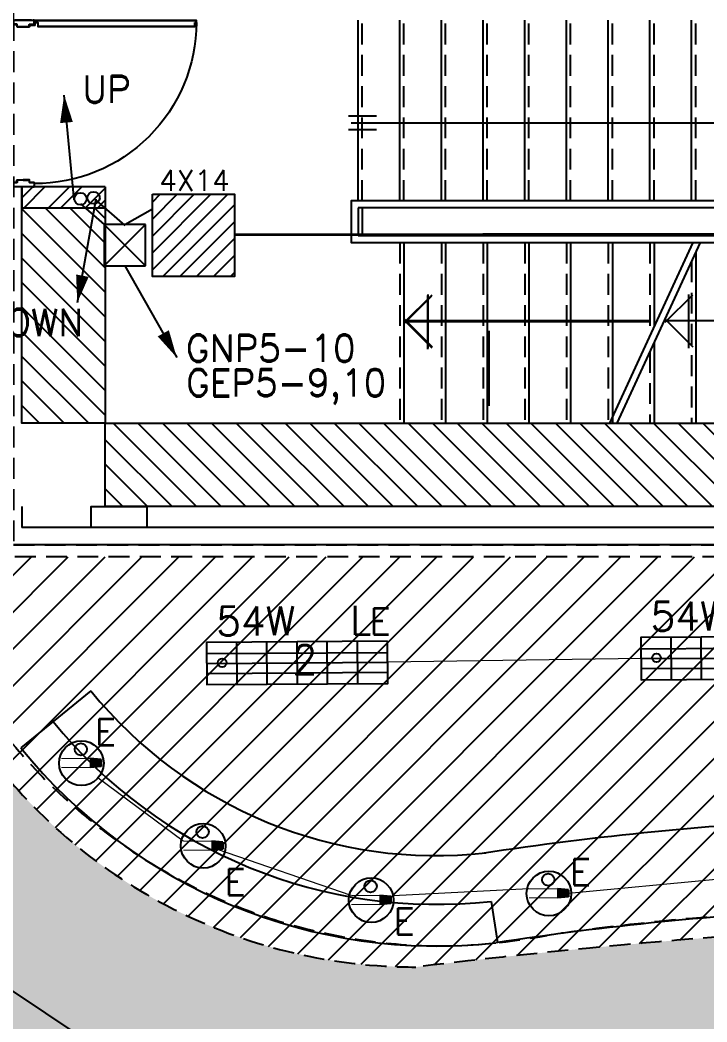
# Model space of a CAD drawing. Header units: inches. Extents: x 567115 to 582893, y 124948 to 133566.
# Drawn here: x 575745 to 576240, y 127263 to 127984 of the extents above; entities that cross this region are included whole.
import ezdxf

# ---------------------------------------------------------------- set-up
doc = ezdxf.new("R2010")
doc.units = ezdxf.units.IN
doc.header["$MEASUREMENT"] = 0
doc.linetypes.add('DASHED', pattern=[0.75, 0.5, -0.25])
doc.linetypes.add('DASHED2', pattern=[0.375, 0.25, -0.125])
for name, color, linetype in [('1', 15, 'Continuous'), ('2', 1, 'Continuous'), ('dakt', 6, 'Continuous'), ('Door', 1, 'Continuous'), ('ELECT', 3, 'Continuous'), ('hatch lika', 1, 'Continuous'), ('kazeb', 15, 'Continuous'), ('khatchin', 15, 'DASHED'), ('LIGHTING', 3, 'Continuous'), ('LIGHTING WIRE', 4, 'Continuous'), ('NEW BORESHI', 21, 'Continuous'), ('pelle', 1, 'Continuous'), ('pishkhan', 1, 'Continuous'), ('wall kanaf', 4, 'Continuous'), ('wall lika', 1, 'Continuous'), ('wire', 4, 'Continuous')]:
    doc.layers.add(name, color=color, linetype=linetype)
doc.styles.add('2floorplan$0$style1', font='romans.shx', dxfattribs={"height": 40})
doc.styles.add('ROMANS', font='romans.shx')
pattern_1 = [(315, (15.025401272811, 257413.1872483068), (-8.838834764831843, -8.838834764831843), [])]

# ---------------------------------------------------------------- blocks, each defined once
blk = doc.blocks.new('2LOUVER.TO54W')
at = {"layer": 'LIGHTING', "color": 30}
for p, q in [((-104.4309258938301, -29.07839877762308), (-104.399966689758, 0.1107309435174102)), ((-83.5509325559251, -29.10054496633529), (-83.51997335185297, 0.08858475480519701)), ((-62.67093921790365, -29.12269115503295), (-62.63998001383152, 0.06643856610753573)), ((-41.7909458798822, -29.14483734373061), (-41.75998667581007, 0.04429237739532255)), ((-20.91095254197717, -29.16698353244283), (-20.87999333790503, 0.02214618869766127)), ((-125.2881630772026, -7.60116780232056), (-0.00820304942317307, -7.734044934550184)), ((-125.2954396298155, -14.46168772834062), (-0.01547960203606635, -14.59456486055569)), ((-125.302716182312, -21.32220765434613), (-0.02275615453254431, -21.45508478657575))]:
    blk.add_line(p, q, dxfattribs=at)
at = {"layer": 'LIGHTING', "color": 3}
blk.add_lwpolyline([(0, 0), (-125.2799600277795, 0.1328771322150715), (-125.3109192318516, -29.05625258892542), (-0.03095920407213271, -29.18912972114049)], close=True, dxfattribs=at)
at = {"layer": 'LIGHTING', "color": 2}
blk.add_circle((-114.5589918504702, -14.02245944524475), 3.002796673803095, dxfattribs=at)
at = {"layer": 'LIGHTING', "color": 2, "style": '2floorplan$0$style1'}
for s, p in [('54W', (-118.5188941446831, 4.686246402998222)), ('L', (-25.77672783168964, 4.686246402998222)), ('2', (-65.87539417645894, -22.34489322009904))]:
    blk.add_text(s, height=20, rotation=359.9392297378301, dxfattribs=at).set_placement(p)
blk = doc.blocks.new('kam1x18t')
at = {"layer": 'LIGHTING'}
for p, q in [((7.189024081933894, 1.285281975593534), (3.202122977323597, 1.684378201229265)), ((3.202122977323597, 0.04076826242089737), (7.189024081933894, 0.04076826242089737)), ((3.689395667155623, 1.635601297501125), (3.689395667126519, -1.554064772644779)), ((3.986087893266813, 1.605901853108662), (3.986087893266813, -1.524365328266867)), ((4.303657401964301, 1.574112553862506), (4.303657401964301, -1.492576029020711)), ((4.600349628075492, 1.544413109484594), (4.600349628075492, -1.462876584628248)), ((4.91791913677298, 1.512623810238438), (4.91791913677298, -1.431087285382091)), ((5.21461136288417, 1.482924365845975), (5.21461136288417, -1.40138784100418)), ((5.663808386190794, 1.425029679245199), (5.663808386190794, -1.356422382392338)), ((5.960500612301985, 1.408259462856222), (5.960500612301985, -1.326722938014427)), ((6.321945959207369, 1.372078110493021), (6.321945959207369, -1.290541585651226)), ((6.618638185318559, 1.34237866611511), (6.618638185318559, -1.260842141258763)), ((6.892331855822704, 1.314981419971446), (6.892331855822704, -1.233444895129651)), ((7.189024081933894, 1.285281975593534), (7.189024081933894, -1.20374545075174)), ((7.189024081933894, -1.20374545075174), (3.202122977323597, -1.60284167638747))]:
    blk.add_line(p, q, dxfattribs=at)
at = {"layer": 'LIGHTING', "const_width": 0.3864987440074723}
blk.add_lwpolyline([(-7.30281457665842, 1.684378201229265), (-7.30281457665842, 1.684378201229265), (3.202122977323597, 1.684378201229265), (3.202122977323597, -1.60284167638747), (-7.30281457665842, -1.60284167638747)], dxfattribs=at)
at = {"layer": 'LIGHTING'}
for centre, radius in [((0, 0), 8.154219804962533), ((-0.214535867315135, 5.060024515507394), 2.227516895567533)]:
    blk.add_circle(centre, radius, dxfattribs=at)
blk = doc.blocks.new('taghsym to')
at = {"layer": 'ELECT'}
for p, q in [((-15.17026693769731, 15.17026690579951), (-15.17026693769731, -15.17026690579951)), ((15.17026693769731, 15.17026690579951), (-15.17026693769731, 15.17026690579951)), ((-15.17026693769731, -15.17026690579951), (15.17026693769731, 15.17026690579951)), ((-15.17026693769731, 15.17026690579951), (15.17026693769731, -15.17026690579951)), ((15.17026693769731, -15.17026690579951), (15.17026693769731, 15.17026690579951)), ((-15.17026693769731, -15.17026690579951), (15.17026693769731, -15.17026690579951))]:
    blk.add_line(p, q, dxfattribs=at)
blk = doc.blocks.new('FELESH1')
at = {"layer": 'wire', "color": 4, "linetype": 'Continuous'}
blk.add_line((10.69101856596535, 62.54183002842183), (-4.068202349619241, -22.21030323167361), dxfattribs=at)
at = {"layer": 'wire', "color": 4}
blk.add_lwpolyline([(-4.068202349619241, -22.21030323167361, 0, 10.44, 0), (0, 0, 10.44, 10.44, 0)], format="xyseb", dxfattribs=at)
blk = doc.blocks.new('4X14RO')
at = {"layer": 'ELECT'}
h = blk.add_hatch(dxfattribs=at)
h.set_pattern_fill('ANSI31', color=30, scale=68.89763779527571, style=0)
h.set_pattern_definition([(45, (-30610.99427093293, -3658.852962003137), (-6.089748361596754, 6.089748361596754), [])])
h.paths.add_polyline_path([(-29.52755905511731, 59.05511811023462), (29.52755905511731, 59.05511811023462), (29.52755905511731, 0), (-29.52755905511731, 0)])
at = {"layer": 'ELECT', "color": 3}
blk.add_lwpolyline([(-29.52755905511731, 59.05511811023462), (29.52755905511731, 59.05511811023462), (29.52755905511731, 0), (-29.52755905511731, 0)], close=True, dxfattribs=at)
at = {"layer": 'ELECT', "color": 2, "insert": (26.13992957571827, 68.96730970757199), "char_height": 14.76377952755908, "attachment_point": 6, "style": 'ROMANS'}
blk.add_mtext('4X14', dxfattribs=at)
blk = doc.blocks.new('D-125')
at = {"layer": 'Door', "ltscale": 8}
for p, q in [((-6.821420994237997, 10.41289502901782), (-6.821420994223445, 123.4128950289596)), ((-3.121420994255459, 124.6128950289421), (-3.121420994284563, 9.212895029006177))]:
    blk.add_line(p, q, dxfattribs=at)
at = {"layer": 'Door'}
for p, q in [((-6.475649015716044, 8.687316516574356), (-6.475649015701492, 4.499999999985448)), ((-6.475649015716044, 8.687316516574356), (-4.468239184672711, 8.687316516574356)), ((-5.99072364254971, 8.355525471808505), (-5.990723642564262, 4.478212038971833)), ((-5.99072364254971, 8.355525471808505), (-4.46823918465816, 8.355525471808505)), ((-4.834584681215347, 8.521420994205982), (-3.373941284007742, 8.521420994205982)), ((-4.104262982626096, 7.78683631302556), (-4.104262982626096, 9.247479710218613)), ((-122.5, 6), (-122.5, -6)), ((-2.5, 6), (-2.5, -6))]:
    blk.add_line(p, q, dxfattribs=at)
at = {"layer": 'Door', "ltscale": 8}
blk.add_lwpolyline([(-4.321420994223445, 123.4128950289305), (-4.321420994237997, 124.6128950289421), (-2.72142099426128, 124.6128950289421), (-2.72142099426128, 9.212895029006177), (-4.321420994237997, 9.21289502903528), (-4.321420994237997, 10.41289502904692), (-7.221420994232176, 10.41289502901782), (-7.221420994246728, 123.4128950289596)], close=True, dxfattribs=at)
at = {"layer": 'Door'}
for points in [[(-117.6710000000021, 0), (-117.6710000000021, 4.243499999996857, 0.414213562373095), (-117.7565000000177, 4.328999999997905), (-119.2144999999728, 4.328999999983353, -0.414213562373095), (-119.4709999999905, 4.585499999971944), (-119.4709999999905, 7.743499999982305, 0.414213562373095), (-119.5564999999915, 7.828999999997905), (-122.2434999999823, 7.828999999983353, 0.414213562373095), (-122.3289999999979, 7.743499999996857), (-122.3289999999979, 7.145000000004075), (-122.5, 7.145000000004075), (-122.5, 7.743499999996857, -0.414213562373095), (-122.2434999999823, 8.000000000014552), (-119.5564999999915, 7.999999999985448, -0.414213562373095), (-119.3000000000029, 7.743499999982305), (-119.2999999999884, 4.585499999971944, 0.414213562373095), (-119.2144999999728, 4.499999999985448), (-117.7565000000177, 4.5, -0.414213562373095), (-117.5, 4.243499999996857), (-117.5, 0)], [(-7.328999999997905, 0), (-7.328999999997905, 4.243499999996857, -0.414213562373095), (-7.243500000011409, 4.328999999997905), (-5.785500000027241, 4.328999999983353, 0.414213562373095), (-5.529000000009546, 4.585499999971944), (-5.529000000024098, 7.743499999982305, -0.414213562373095), (-5.44350000002305, 7.828999999997905), (-2.756500000017695, 7.828999999983353, -0.414213562373095), (-2.671000000002095, 7.743499999996857), (-2.671000000002095, 7.145000000004075), (-2.5, 7.145000000004075), (-2.500000000029104, 7.743499999996857, 0.414213562373095), (-2.756500000017695, 8.000000000014552), (-5.44350000002305, 7.999999999985448, 0.414213562373095), (-5.700000000011642, 7.743499999982305), (-5.700000000040745, 4.585499999971944, -0.414213562373095), (-5.785500000027241, 4.499999999985448), (-7.243500000011409, 4.5, 0.414213562373095), (-7.500000000029104, 4.243499999996857), (-7.5, 0)], [(-117.6710000000021, 0), (-117.6710000000021, -4.243499999996857, -0.414213562373095), (-117.7565000000177, -4.328999999997905), (-119.2144999999728, -4.328999999983353, 0.414213562373095), (-119.4709999999905, -4.585499999971944), (-119.4709999999905, -7.743499999982305, -0.414213562373095), (-119.5564999999915, -7.828999999997905), (-122.2434999999823, -7.828999999983353, -0.414213562373095), (-122.3289999999979, -7.743499999996857), (-122.3289999999979, -7.145000000004075), (-122.5, -7.145000000004075), (-122.5, -7.743499999996857, 0.414213562373095), (-122.2434999999823, -8.000000000014552), (-119.5564999999915, -7.999999999985448, 0.414213562373095), (-119.3000000000029, -7.743499999982305), (-119.2999999999884, -4.585499999971944, -0.414213562373095), (-119.2144999999728, -4.499999999985448), (-117.7565000000177, -4.5, 0.414213562373095), (-117.5, -4.243499999996857), (-117.5, 0)], [(-7.328999999997905, 0), (-7.328999999997905, -4.243499999996857, 0.414213562373095), (-7.243500000011409, -4.328999999997905), (-5.785500000027241, -4.328999999983353, -0.414213562373095), (-5.529000000009546, -4.585499999971944), (-5.529000000024098, -7.743499999982305, 0.414213562373095), (-5.44350000002305, -7.828999999997905), (-2.756500000017695, -7.828999999983353, 0.414213562373095), (-2.671000000002095, -7.743499999996857), (-2.671000000002095, -7.145000000004075), (-2.5, -7.145000000004075), (-2.500000000029104, -7.743499999996857, -0.414213562373095), (-2.756500000017695, -8.000000000014552), (-5.44350000002305, -7.999999999985448, -0.414213562373095), (-5.700000000011642, -7.743499999982305), (-5.700000000040745, -4.585499999971944, 0.414213562373095), (-5.785500000027241, -4.499999999985448), (-7.243500000011409, -4.5, -0.414213562373095), (-7.500000000029104, -4.243499999996857), (-7.5, 0)]]:
    blk.add_lwpolyline(points, format="xyb", dxfattribs=at)
for centre, radius in [((-4.104262982626096, 8.521420994205982), 0.4), ((-4.104262982626096, 8.517158011629363), 0.2807462686567165)]:
    blk.add_circle(centre, radius, dxfattribs=at)
at = {"layer": 'Door', "linetype": 'Continuous', "ltscale": 100}
blk.add_arc((-4.104358351003611, 8.517252778707189), 116.0958451697804, 90.1071251137101, 180.2552761399032, dxfattribs=at)

msp = doc.modelspace()

# ---------------------------------------------------------------- hatches: boundary and pattern name
at = {"layer": 'hatch lika'}
h = msp.add_hatch(dxfattribs=at)
h.set_pattern_fill('ANSI32', color=256, scale=50)
h.set_pattern_definition([(45, (15.025401272811, 15.10905221286521), (-13.25825214724776, 13.25825214724777), []), (45, (23.86423602281138, 15.10905221286521), (-13.25825214724776, 13.25825214724777), [])])
h.paths.add_polyline_path([(575806.5909305934, 127864.2188991619), (575746.5909305862, 127864.2188991331), (575746.5909305862, 127849.1481433818), (575806.5909305934, 127849.1481433818)])
at = {"layer": 'kazeb'}
h = msp.add_hatch(dxfattribs=at)
h.set_pattern_fill('ANGLE', color=256, scale=100, style=0)
h.set_pattern_definition([(0, (0, 0), (0, 27.5), [20, -7.5]), (90, (0, 0), (-27.5, 1.683833736505769e-15), [20, -7.5])])
edge = h.paths.add_edge_path()
edge.add_arc((576621.054570168, 122465.1047458989), 4873.758940012598, 92.22819113807773, 96.96402468155823)
edge.add_arc((576030.1302486522, 127688.3594270612), 385.452013468268, 217.8005144280645, 269.99999999409914, ccw=False)
edge.add_line((575725.5655293206, 127452.110434629), (575725.5655293206, 127598.0391047814))
edge.add_line((575725.5655293206, 127598.0391047814), (575725.5655293184, 128306.5391049273))
edge.add_line((575725.5655293184, 128306.5391049273), (574229.0655293206, 128306.5391049249))
edge.add_line((574229.0655293206, 128306.5391049249), (574229.0655293206, 127584.0609381499))
edge.add_line((574229.0655293206, 127584.0609381499), (574085.2406779383, 127502.759279967))
edge.add_arc((573092.0657183455, 126948.914860141), 1137.163199252726, 1.3293246317257967, 29.146240592419076, ccw=False)
edge.add_line((574228.9228691661, 126975.2959208212), (574229.0655293206, 126186.9142740449))
edge.add_line((574229.0655293206, 126186.9142740449), (574209.8464344884, 126168.8109573848))
edge.add_arc((575360.1875520339, 127307.1681527548), 1618.376282255318, 224.6999945847875, 251.2333228056685)
edge.add_arc((576548.5708434089, 125565.9166102654), 1721.760851263825, 163.3836556819739, 173.0307134208976, ccw=False)
edge.add_line((574898.7089357078, 126058.2743201284), (575023.9592820416, 126016.3859590971))
edge.add_arc((576592.7290219881, 125547.9659973192), 1637.209747577796, 133.9672390048677, 163.3748673522668, ccw=False)
edge.add_line((575456.1011521306, 126726.3262321485), (575414.1685538716, 126775.5867476624))
edge.add_line((575414.1685538716, 126775.5867476624), (575502.1967359176, 126850.5199950047))
edge.add_line((575502.1967359176, 126850.5199950047), (575517.7646671421, 126830.2565346904))
edge.add_line((575517.7646671421, 126830.2565346904), (575701.4239390519, 126947.9779866858))
edge.add_line((575701.4239390519, 126947.9779866858), (575688.2801843667, 126971.9263984801))
edge.add_line((575688.2801843667, 126971.9263984801), (575793.8621457986, 127023.1668590944))
edge.add_line((575793.8621457986, 127023.1668590944), (575823.37109175, 126962.363104484))
edge.add_arc((576431.6545874127, 125508.5152603819), 1575.970293151559, 91.3695595115729, 112.7042182368755, ccw=False)
edge.add_line((576393.9872480353, 127084.0353448113), (576437.761688263, 127084.5319498843))
edge.add_line((576437.761688263, 127084.5319498843), (576437.761688263, 127204.5319498843))
edge.add_line((576437.761688263, 127204.5319498843), (576431.5654059921, 127204.5319498842))
edge.add_line((576431.5654059921, 127204.5319498842), (576431.5654059921, 127335.1786736759))
edge = h.paths.add_edge_path(flags=16)
edge.add_arc((574868.5831609045, 127649.0391047815), 210, 0, 360)
edge = h.paths.add_edge_path(flags=16)
edge.add_arc((574868.5831609045, 126949.0391052219), 210, 0, 360)
h = msp.add_hatch(dxfattribs=at)
h.set_pattern_fill('ANSI31', color=256, scale=150)
h.set_pattern_definition([(45, (0, 0), (-13.25825214724776, 13.25825214724777), [])])
edge = h.paths.add_edge_path()
edge.add_line((576431.5654059921, 127598.0391047815), (575725.5655293206, 127598.0391047814))
edge.add_line((575725.5655293206, 127598.0391047814), (575725.5655293206, 127452.110434629))
edge.add_arc((576030.1302486522, 127688.3594270612), 385.4520134682465, 217.8005144280627, 269.9999999940991)
edge.add_arc((576621.054570168, 122465.1047458989), 4873.758940012666, 92.2281911380777, 96.9640246815581, ccw=False)
edge.add_line((576431.5654059921, 127335.1786736759), (576431.5654059921, 127598.0391047815))
at = {"layer": 'NEW BORESHI'}
h = msp.add_hatch(dxfattribs=at)
h.set_pattern_fill('ANSI31', color=256, scale=100, style=0)
h.set_pattern_definition(pattern_1)
h.paths.add_polyline_path([(575746.5909305934, 127999.1481433819), (575806.5909305934, 127999.1481433819), (575806.5909305934, 128334.1481433426), (575746.5909305934, 128334.1481433426)])
h.paths.add_polyline_path([(575806.5909305934, 127849.1481433819), (575746.5909305937, 127849.1481433819), (575746.5909305934, 127694.1481433819), (575806.5909305934, 127694.1481433819)])
h = msp.add_hatch(dxfattribs=at)
h.set_pattern_fill('ANSI31', color=256, scale=100, style=0)
h.set_pattern_definition(pattern_1)
h.paths.add_polyline_path([(575746.5909305934, 127999.1481433819), (575806.5909305934, 127999.1481433819), (575806.5909305934, 128334.1481433426), (575746.5909305934, 128334.1481433426)])
h.paths.add_polyline_path([(575806.5909305934, 127849.1481433819), (575746.5909305937, 127849.1481433819), (575746.5909305934, 127694.1481433819), (575806.5909305934, 127694.1481433819)])
h = msp.add_hatch(dxfattribs=at)
h.set_pattern_fill('ANSI31', color=256, scale=100, style=0)
h.set_pattern_definition(pattern_1)
h.paths.add_polyline_path([(575806.5909305934, 127694.1481433819), (576521.5909305934, 127694.1481433819), (576521.5909305934, 127634.1481433818), (575806.5909305934, 127634.1481433818)])
h = msp.add_hatch(dxfattribs=at)
h.set_pattern_fill('ANSI31', color=256, scale=100, style=0)
h.set_pattern_definition(pattern_1)
h.paths.add_polyline_path([(575806.5909305934, 127694.1481433819), (576521.5909305934, 127694.1481433819), (576521.5909305934, 127634.1481433818), (575806.5909305934, 127634.1481433818)])

# ---------------------------------------------------------------- linework, layer by layer
at = {"layer": '1', "linetype": 'DASHED2', "ltscale": 60}
for p, q in [((575991.590931744, 127854.1269899016, -7.76290987e-08), (575991.590931744, 127984.1058228089, -1.840316672e-07)), ((576021.590931744, 127854.1269899016, -7.76290987e-08), (576021.590931744, 127984.1058228089, -1.840316672e-07)), ((576051.5909317441, 127854.1269899016, -7.76290987e-08), (576051.590931744, 127984.1058228089, -1.840316672e-07)), ((576081.590931744, 127854.1269899016, -7.76290987e-08), (576081.590931744, 127984.1058228089, -1.840316672e-07)), ((576111.590931744, 127854.1269899016, -7.76290987e-08), (576111.5909317443, 127984.1058228089, -1.840316672e-07)), ((576141.590931744, 127854.1269899016, -7.76290987e-08), (576141.5909317437, 127984.1058228089, -1.840316672e-07)), ((576171.590931744, 127854.1269899016, -7.76290987e-08), (576171.5909317441, 127984.1058228089, -1.840316672e-07)), ((576201.590931744, 127854.1269899016, -7.03559702e-08), (576201.590931744, 127984.1058228089, 1.23120122e-08)), ((576231.590931744, 127854.1269899016, -7.03559702e-08), (576231.5909317438, 127984.1058228089, 1.23120122e-08)), ((576018.5909317438, 127824.1269899022, -8.79866095e-08), (576018.5909317438, 127694.1481567097, -6.8268176e-09)), ((576048.5909317441, 127824.1269899022, -8.79866095e-08), (576048.5909317443, 127694.1481567269, -6.8268176e-09)), ((576078.590931744, 127824.126989902, -8.80133282e-08), (576078.5909317441, 127694.1481567438, -7.5481097e-09)), ((576108.5909317438, 127824.126989902, -7.52056251e-08), (576108.5909317309, 127694.1481567606, -9.024556999999999e-09)), ((576138.5909317438, 127824.126989902, -8.8015689e-08), (576138.5909317438, 127694.1481567777, -7.6118417e-09)), ((576168.5909317438, 127824.1269899018, -8.8015689e-08), (576168.5909317438, 127694.1481567947, -7.6118417e-09)), ((576198.5909317438, 127824.1269899018, -8.03202566e-08), (576198.5909317436, 127757.2000901857, 6.40864655e-08)), ((576228.5909317428, 127810.5561044646, -1.065123343e-07), (576228.5909317309, 127694.1481568286, -5.4231154e-09)), ((576198.5909317441, 127745.4909146096, 3.51158326e-08), (576198.5909317436, 127694.1481568116, -3.15828182e-08))]:
    msp.add_line(p, q, dxfattribs=at)
at = {"layer": '1'}
for p, q in [((575991.590931744, 127849.1269899015, -7.35360257e-08), (575991.590931744, 127829.1269899023, -7.35360257e-08)), ((576229.4599440468, 127824.1269899018, -1.018080619e-07), (576169.5091885913, 127694.1481567961, 1.39765122e-08)), ((576234.8481418423, 127824.1269899018, -1.027407123e-07), (576174.9180163541, 127694.1481567991, 6.700098000000001e-09))]:
    msp.add_line(p, q, dxfattribs=at)
at = {"layer": '2', "ltscale": 2}
for p, q in [((575988.5909317438, 127854.1269899016, -7.76290987e-08), (575988.5909317438, 127984.1058228089, -1.840316672e-07)), ((576018.5909317438, 127854.1269899016, -7.76290987e-08), (576018.5909317438, 127984.1058228089, -1.840316672e-07)), ((576048.5909317441, 127854.1269899016, -7.76290987e-08), (576048.5909317438, 127984.1058228089, -1.840316672e-07)), ((576078.590931744, 127854.1269899016, -7.76290987e-08), (576078.5909317441, 127984.1058228089, -1.840316672e-07)), ((576108.590931744, 127854.1269899016, -7.76290987e-08), (576108.5909317438, 127984.1058228089, -1.840316672e-07)), ((576138.5909317438, 127854.1269899016, -7.76290987e-08), (576138.5909317438, 127984.1058228089, -1.840316672e-07)), ((576168.5909317441, 127854.1269899016, -7.76290987e-08), (576168.5909317441, 127984.1058228089, -1.840316672e-07)), ((576198.5909317441, 127854.1269899016, -7.03559702e-08), (576198.5909317441, 127984.1058228089, 1.23120122e-08)), ((576228.590931744, 127854.1269899016, -7.03559702e-08), (576228.590931744, 127984.1058228089, 1.23120122e-08)), ((576021.590931744, 127824.1269899022, -8.79866095e-08), (576021.590931744, 127694.1481567115, -6.8268176e-09)), ((576051.5909317441, 127824.126989902, -8.79866095e-08), (576051.5909317443, 127694.1481567285, -6.8268176e-09)), ((576081.590931744, 127824.126989902, -8.80133282e-08), (576081.5909317443, 127694.1481567454, -7.5481097e-09)), ((576111.5909317438, 127824.126989902, -8.334457e-08), (576111.5909317438, 127694.1481567623, -8.0863152e-09)), ((576141.5909317437, 127824.126989902, -8.8015689e-08), (576141.5909317437, 127694.1481567794, -7.6118417e-09)), ((576171.5909317437, 127824.1269899018, -8.8015689e-08), (576171.5909317437, 127694.1481567963, -7.6118417e-09)), ((576201.590931744, 127824.1269899018, -7.83619959e-08), (576201.590931744, 127763.7043701797, 7.56752307e-08)), ((576231.5909317434, 127817.062623452, -1.04046297e-07), (576231.5909317438, 127694.1481568302, -6.2688991e-09)), ((576082.5909317455, 127760.5259418551, -1.703951956e-07), (576082.5909317355, 127706.6481594344, -1.710569778e-07)), ((576201.5909317423, 127751.9974335912, -1.33382712e-08), (576201.5909317309, 127694.1481568135, -1.33382712e-08)), ((576201.590931744, 127751.9974335954, 4.35683594e-08), (576201.5909317437, 127694.1481568135, -3.15828182e-08))]:
    msp.add_line(p, q, dxfattribs=at)
at = {"layer": '2', "color": 1}
for p, q in [((575981.7676466489, 127915.2430749132, -1.366862292e-07), (576001.7676466532, 127915.2430749247, -1.366862292e-07)), ((575983.5202720262, 127910.3664064936, -1.366862292e-07), (576443.1322141528, 127910.3664062341, -1.366862292e-07)), ((575981.7676466489, 127905.4897380739, -1.366862292e-07), (576001.7676466532, 127905.4897380624, -1.366862292e-07)), ((576209.730321141, 127766.8752475881, -1.671473072e-07), (576229.4769900296, 127786.6219164768, -1.671473072e-07)), ((576226.5984225216, 127748.2305214154, -1.671473072e-07), (576226.5984225216, 127786.8641327022, -1.671473072e-07)), ((576209.730321141, 127768.8999019849, -1.671473072e-07), (576229.4769900296, 127749.1532330965, -1.671473072e-07)), ((576443.1322139447, 127767.8875744457, -1.677497624e-07), (576210.7284610416, 127767.8875747865, -1.671473072e-07))]:
    msp.add_line(p, q, dxfattribs=at)
at = {"layer": '2', "color": 1, "ltscale": 2}
msp.add_line((575988.5909317434, 127849.1269899015, -1.02896719e-08), (575988.5909317455, 127829.1269899023, -2.43129068e-07), dxfattribs=at)
at = {"layer": '2', "color": 1, "ltscale": 2, "elevation": -7.35360257e-08}
msp.add_lwpolyline([(576386.5909317443, 127824.1269899016), (576386.5909317419, 127854.1269899016), (575983.5909317429, 127854.1269899016), (575983.5909317457, 127824.1269899022)], close=True, dxfattribs=at)
msp.add_lwpolyline([(575988.5909317455, 127829.1269899023), (576381.5909317437, 127829.1269899014), (576381.5909317421, 127849.1269899015), (575988.5909317438, 127849.1269899015)], dxfattribs=at)
at = {"layer": 'dakt', "color": 15}
msp.add_lwpolyline([(575836.5909305937, 127634.1481569944), (575836.5909305937, 127619.1481569943), (575796.5909305934, 127619.1481569943), (575796.5909305934, 127634.1481569944)], close=True, dxfattribs=at)
at = {"layer": 'hatch lika'}
msp.add_lwpolyline([(575746.5909305862, 127864.2188991322), (575746.5909305862, 127849.1481433818), (575806.5909305934, 127849.1481433818)], dxfattribs=at)
at = {"layer": 'khatchin', "ltscale": 30}
for points in [[(574224.8815126442, 126183.6281505995, 0.1160240602436587), (574854.5569038831, 125789.9394259003, -0.0421181086152739), (574913.7343369842, 126073.3833723402), (575038.9846832757, 126031.4950111776, -0.1328927214139605), (575472.612369752, 126739.6898146714), (575429.1939551444, 126790.6957998753), (575517.2221371905, 126865.6290472177), (575532.6976103691, 126845.4859317273), (575716.4493403248, 126963.0870388988), (575703.3055856396, 126987.035450693), (575808.8875470716, 127038.2759113074), (575838.1929249108, 126977.891612735, -0.1084541911657775), (576509.0909305934, 127098.4682297228), (576509.0909305934, 127340.6393735454, 0.0533671092778233), (576124.395058736, 127325.6561795225, -0.0444358952516319), (576045.1556498853, 127318.016465806, -0.6319237575097111), (575740.5909305923, 127984.2188991328), (575740.5909305934, 128321.6481571371), (574261.0909305933, 128321.6481571379), (574261.0909305933, 127732.9482909663, -0.3073954844142988), (574244.0909305933, 126201.7223521752), (574220.4764580408, 126179.4788345633)], [(576431.5654059921, 127204.5319498842), (576431.5654059921, 127335.1786736759, 0.02066691371270239), (576030.1302486125, 127302.9074135929, -0.2317851891054423), (575725.5655293206, 127452.110434629), (575725.5655293206, 127598.0391047814), (575725.5655293184, 128306.5391049273), (574229.0655293206, 128306.5391049249), (574229.0655293206, 127584.0609381499), (574085.2406779383, 127502.759279967, -0.1219737418638455), (574228.9228691661, 126975.2959208212)], [(576045.1556498853, 127318.016465806, -0.6319237575096917), (575740.5909305923, 127984.2188991328), (575740.5909305934, 127606.6481569944), (576509.0909305934, 127606.6481569943), (576509.0909305934, 127340.6393735454, 0.0533671092778235), (576124.395058736, 127325.6561795225, -0.0444358952516319), (576045.1556498853, 127318.0164658059)]]:
    msp.add_lwpolyline(points, format="xyb", dxfattribs=at)
msp.add_lwpolyline([(576431.5654059921, 127598.0391047815), (575725.5655293206, 127598.0391047814), (575725.5655293206, 127452.110434629, 0.2317851891054457), (576030.1302486125, 127302.9074135929, -0.02066691371270214), (576431.5654059921, 127335.1786736759)], format="xyb", close=True, dxfattribs=at)
at = {"layer": 'LIGHTING WIRE'}
for p, q in [((575788.8381025589, 127851.8770920135), (575805.7406411819, 127837.1531337488)), ((575799.8948136978, 127854.6007520109), (575820.6406104772, 127836.4839893168)), ((575820.6720062773, 127837.1531337488), (575840.5379709922, 127848.3211965744)), ((576417.9769041624, 127829.9640746831), (575899.5616933024, 127829.3077571102)), ((576418.0082999625, 127830.633219115), (575899.5930891024, 127829.9769015421)), ((575703.5462393418, 127309.637163192), (575919.3579529875, 127166.1256015088))]:
    msp.add_line(p, q, dxfattribs=at)
at = {"layer": 'LIGHTING WIRE', "lineweight": 5}
for p, q in [((576192.247996014, 127524.7832287136), (576009.9218420904, 127522.1405498439)), ((575862.7235850077, 127393.4471283892), (575801.4429034161, 127438.8971732263)), ((575983.6377170548, 127354.3596189769), (575887.3641872508, 127387.3727857864)), ((576246.2356774899, 127365.9394451243), (576140.0556110155, 127355.8933037823)), ((576111.5283695617, 127359.1287564177), (576013.7572663277, 127354.1716882293))]:
    msp.add_line(p, q, dxfattribs=at)
at = {"layer": 'LIGHTING WIRE'}
for centre in [(575788.8150175738, 127855.5939863512), (575798.2271490525, 127856.2800372339)]:
    msp.add_circle(centre, 4.386046643457226, dxfattribs=at)
at = {"layer": 'NEW BORESHI'}
msp.add_lwpolyline([(575746.5909305934, 127849.1481433819), (575806.5909305934, 127849.1481433819), (575806.5909305934, 127694.1481433819), (575746.5909305934, 127694.1481433819), (575746.5909305934, 127849.1481433819)], dxfattribs=at)
msp.add_lwpolyline([(575746.5909305934, 127849.1481433819), (575806.5909305934, 127849.1481433819), (575806.5909305934, 127694.1481433819), (575746.5909305934, 127694.1481433819), (575746.5909305934, 127849.1481433819)], dxfattribs=at)
msp.add_lwpolyline([(575806.5909305934, 127694.1481433819), (576521.5909305934, 127694.1481433819), (576521.5909305934, 127634.1481433818), (575806.5909305934, 127634.1481433818)], close=True, dxfattribs=at)
msp.add_lwpolyline([(575806.5909305934, 127694.1481433819), (576521.5909305934, 127694.1481433819), (576521.5909305934, 127634.1481433818), (575806.5909305934, 127634.1481433818)], close=True, dxfattribs=at)
at = {"layer": 'pelle'}
for p, q in [((576022.0786037248, 127766.8752478138, -1.671740511e-07), (576041.8252726137, 127786.6219167022, -1.671740511e-07)), ((576022.0786037248, 127766.8752478137, -1.671740511e-07), (576041.8252726137, 127786.6219167021, -1.671740511e-07)), ((576038.9467051055, 127748.2305216411, -1.671740511e-07), (576038.9467051055, 127786.8641329278, -1.671740511e-07)), ((576038.9467051055, 127748.2305216411, -1.671740511e-07), (576038.9467051055, 127786.8641329278, -1.671740511e-07)), ((576022.0218066518, 127766.0969228848, -1.671740511e-07), (576041.7684755407, 127785.8435917732, -1.671740511e-07)), ((576038.8899080325, 127747.4521967121, -1.671740511e-07), (576038.8899080325, 127786.0858079988, -1.671740511e-07)), ((576022.0218066518, 127768.1215772816, -1.671740511e-07), (576041.7684755407, 127748.3749083931, -1.671740511e-07)), ((576022.0786037248, 127768.8999022106, -1.671740511e-07), (576041.8252726137, 127749.1532333221, -1.671740511e-07)), ((576022.0786037248, 127768.8999022106, -1.671740511e-07), (576041.8252726137, 127749.1532333221, -1.671740511e-07))]:
    msp.add_line(p, q, dxfattribs=at)
at = {"layer": 'pelle', "color": 15, "ltscale": 50}
for p, q in [((576198.7864996621, 127767.1092498264, -1.671740511e-07), (576023.0341338504, 127767.1092500832, -1.671740511e-07)), ((576198.8432967351, 127767.8875747554, -1.671740511e-07), (576023.0909309234, 127767.8875750122, -1.671740511e-07)), ((576198.8432967351, 127767.8875747553, -1.671740511e-07), (576023.0909309234, 127767.8875750121, -1.671740511e-07))]:
    msp.add_line(p, q, dxfattribs=at)
at = {"layer": 'pishkhan'}
for p, q in [((575796.2577314625, 127501.6286440739), (575745.771655399, 127460.6877582348)), ((575796.2577314625, 127501.6286440738), (575745.771655399, 127460.6877582347)), ((576084.3496466236, 127350.1839416878), (576088.843476824, 127320.5470029095)), ((576084.3496466236, 127350.1839416878), (576088.843476824, 127320.5470029094))]:
    msp.add_line(p, q, dxfattribs=at)
for centre, radius, start, end in [((576045.1556498853, 127703.4684790984), 320.452013292587, 219.0397782245512, 276.330604932421), ((576045.1556498854, 127703.4684790984), 320.452013292587, 219.0397782245512, 276.330604932421), ((576045.1556498853, 127703.4684790984), 355.4520132925869, 219.0397782258464, 276.330604932421), ((576045.1556498854, 127703.4684790984), 355.4520132925869, 219.0397782258464, 276.330604932421), ((576045.1556498853, 127703.4684790984), 385.452013292587, 219.0397782258464, 276.330604932421), ((576045.1556498854, 127703.4684790984), 385.452013292587, 219.0397782258464, 276.330604932421), ((576436.2921924981, 125029.1127794836), 2382.626244740722, 92.63165868614503, 98.65169829534165), ((576436.2921924982, 125029.1127794836), 2382.626244740722, 92.63165868610673, 98.65169829534165), ((576436.2921924981, 125029.1127794836), 2317.626244740721, 92.70552017461854, 98.65169829534165), ((576436.2921924982, 125029.1127794836), 2317.626244740721, 92.70552017461854, 98.65169829534165)]:
    msp.add_arc(centre, radius, start, end, dxfattribs=at)
at = {"layer": 'wall kanaf', "color": 15}
for p, q in [((575740.5909305934, 127984.2188991327), (575806.4951479555, 127984.2188991327)), ((575746.5909305862, 127864.2188991326), (575740.4459305934, 127864.2188991326)), ((575746.5909305934, 127849.1481433818), (575746.5909305862, 127864.2188991331))]:
    msp.add_line(p, q, dxfattribs=at)
at = {"layer": 'wall kanaf', "color": 15, "ltscale": 0.1}
for p, q in [((575746.5909305933, 127634.1481569944), (575746.5909305934, 127619.1481569942)), ((576509.0909305934, 127619.1481569942), (575746.5909305934, 127619.1481569942)), ((576509.0909305934, 127606.6481569943), (575740.5909305934, 127606.6481569943))]:
    msp.add_line(p, q, dxfattribs=at)
at = {"layer": 'wall lika'}
for q in [(575746.5909305862, 127864.2188991331), (575806.5909305934, 127849.1481433818)]:
    msp.add_line((575806.5909305934, 127864.2188991619), q, dxfattribs=at)

# ---------------------------------------------------------------- block references
at = {"layer": 'Door', "linetype": 'Continuous', "xscale": -1, "rotation": 270}
msp.add_blockref('D-125', (575747.5909305934, 127986.7188991326), dxfattribs=at)
at = {"layer": 'LIGHTING'}
msp.add_blockref('4X14RO', (575870.0341342472, 127799.780198055), dxfattribs=at)
for name, p, xscale, yscale, zscale in [('taghsym to', (575820.6720062773, 127822.221768684), 0.9842519684461877, 0.9842519684461877, 0.9842519684461877), ('kam1x18t', (575789.4672338418, 127449.5853743607), 1.968503937008791, 1.968503937008791, 1.968503937008791), ('kam1x18t', (575877.099204253, 127390.1314232687), 1.968503937008791, 1.968503937008791, 1.968503937008791), ('kam1x18t', (576125.903988807, 127355.8130512972), 1.968503937008791, 1.968503937008791, 1.968503937008791), ('kam1x18t', (575998.0133363002, 127351.0439138563), 1.968503937008791, 1.968503937008791, 1.968503937008791)]:
    msp.add_blockref(name, p, dxfattribs=dict(at, xscale=xscale, yscale=yscale, zscale=zscale))
at = {"layer": 'LIGHTING', "xscale": 1.040000000072032, "yscale": 1.040000000072032, "zscale": 1.040000000072032, "rotation": 0.4134982237633247}
for p in [(576009.8284007097, 127537.3186182105), (576322.4433173729, 127540.7633992713)]:
    msp.add_blockref('2LOUVER.TO54W', p, dxfattribs=at)
at = {"layer": 'LIGHTING WIRE', "ltscale": 8}
for p, xscale, yscale, zscale, rotation in [((575778.7099336924, 127910.4766688712), 0.8799999989572522, 0.8799999989572522, 0.8799999989572522, 195.3504724126042), ((575790.1580852773, 127800.2958433023), 0.8799999988931771, 0.8799999988931771, 0.8799999988931771, 359.6249823962279), ((575848.4038015093, 127758.8289725328), 0.8799999989968434, 0.8799999989968434, 0.8799999989968434, 39.48060522497754)]:
    msp.add_blockref('FELESH1', p, dxfattribs=dict(at, xscale=xscale, yscale=yscale, zscale=zscale, rotation=rotation))

# ---------------------------------------------------------------- texts
at = {"layer": 'LIGHTING', "color": 2, "ltscale": 8, "style": 'ROMANS'}
for s, p in [('UP', (575789.9978016851, 127924.6097319623)), ('UP', (575790.0291974852, 127925.2788763943)), ('DOWN', (575718.2009335887, 127756.7369114295)), ('DOWN', (575718.2323293887, 127757.4060558615)), ('GNP5-10', (575864.6482838545, 127738.9675806972)), ('GNP5-10', (575864.6168880544, 127738.2984362652)), ('GEP5-9,10', (575864.753517447, 127713.4443595341)), ('GEP5-9,10', (575864.7849132471, 127714.1135039661)), ('E', (575996.736080403, 127542.0525775524)), ('E', (575798.8800831861, 127462.5873962212)), ('E', (576140.8300290387, 127361.7179330269)), ('E', (575892.2843810194, 127354.6093860907)), ('E', (576013.9157067988, 127326.3277953432))]:
    msp.add_text(s, height=19, dxfattribs=at).set_placement(p)

doc.saveas('drawing.dxf')
